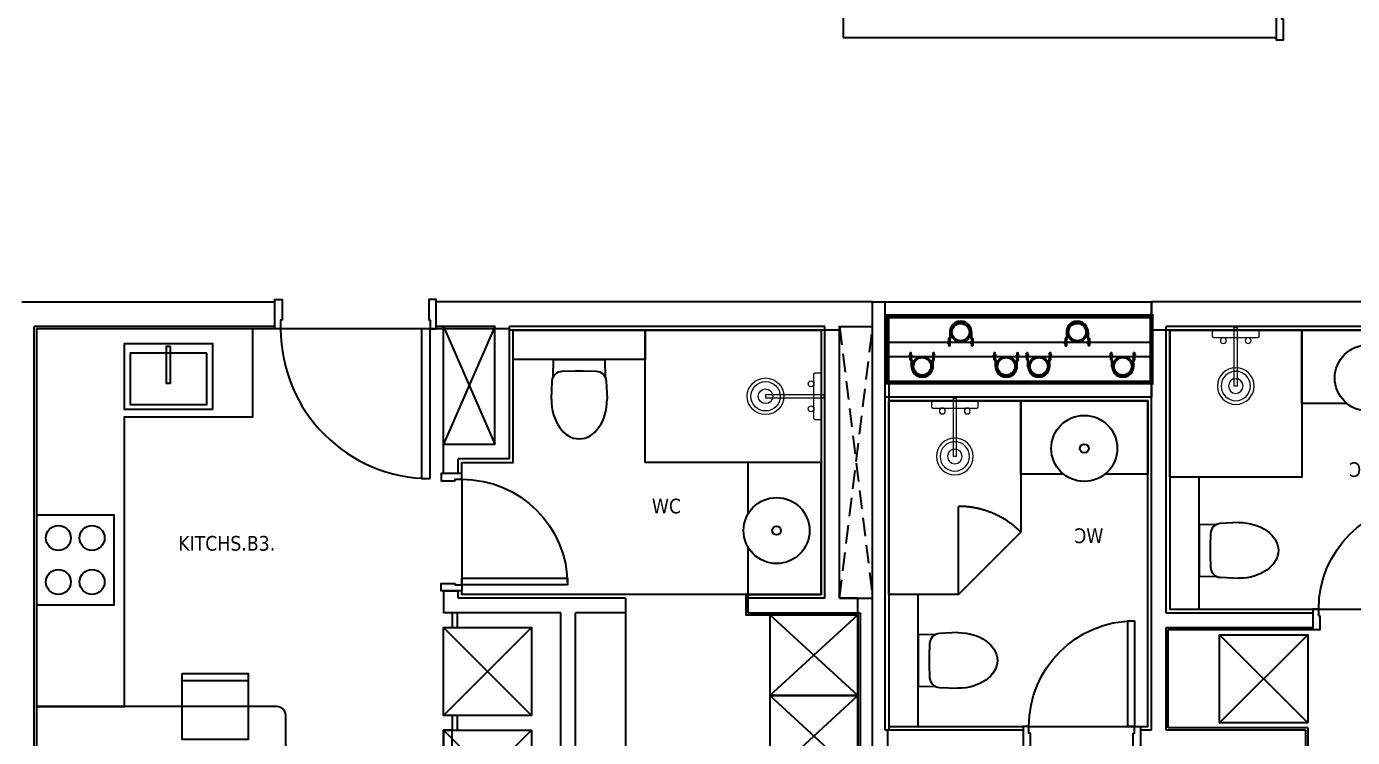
# Model space of a CAD drawing. Header units: millimetres. Extents: x -361699137 to 361252145, y -356478932 to 356523199.
# Drawn here: x 151702 to 160739, y 12700 to 17546 of the extents above; entities that cross this region are included whole.
import ezdxf

# ---------------------------------------------------------------- set-up
doc = ezdxf.new("R2010")
doc.units = ezdxf.units.MM
doc.header["$LTSCALE"] = 100
doc.header["$MEASUREMENT"] = 0
for name, pattern in [('220126_HDN_HBA typical plan$0$HIDDEN', [0.375, 0.25, -0.125]), ('ACAD_ISO03W100', [30, 12, -18]), ('Xref_ST_MBDV Cot vach 30.7.2022$0$HIDDEN', [0.375, 0.25, -0.125])]:
    doc.linetypes.add(name, pattern=pattern)
for name, color, linetype in [('1-CAPLANH', 4, 'Continuous'), ('1-Chu thich', 4, 'Continuous'), ('1VinaPVC-Text', 9, 'Continuous'), ('A-_FURN----_E-_N', 251, 'Continuous'), ('A-_SANIEQPT_E-_N', 251, 'Continuous'), ('A-ANNO-ROOM', 50, 'Continuous'), ('A-WALL-FNSH', 11, 'Continuous'), ('IDEA - dim', 251, 'Continuous'), ('KT-Net manh', 139, 'Continuous'), ('KT-Tuong', 1, 'Continuous'), ('NDT Cap nuoc', 4, 'Continuous'), ('Xref_ST_MBDV Cot vach 30.7.2022$0$KT-Khuat', 9, 'Xref_ST_MBDV Cot vach 30.7.2022$0$HIDDEN')]:
    doc.layers.add(name, color=color, linetype=linetype)
for name, color, linetype, lineweight in [('A-NoiThat', 39, 'Continuous', 13), ('CIC36 net manh', 8, 'Continuous', 9), ('HBA-Partition', 4, 'Continuous', 13), ('KT-Net cot vach', 2, 'Continuous', 50)]:
    doc.layers.add(name, color=color, linetype=linetype, lineweight=lineweight)
doc.layers.add('dien tich thong thuy', color=3, linetype='Continuous', plot=False)
doc.styles.add('220126_HDN_HBA typical plan$0$211210_HDN_HBA_TYPICAL PLAN CORE OPT 1$0$HBA-Text', font='GOTHIC.TTF')
doc.styles.add('Tahoma', font='tahoma.ttf')

# ---------------------------------------------------------------- blocks, each defined once
blk = doc.blocks.new('A$C1AAC5519')
at = {"layer": 'A-ANNO-ROOM', "insert": (772.955269176513, 1216.574747113511), "char_height": 600, "attachment_point": 2, "rotation": 50.44882673977027, "style": '220126_HDN_HBA typical plan$0$211210_HDN_HBA_TYPICAL PLAN CORE OPT 1$0$HBA-Text'}
blk.add_mtext_dynamic_manual_height_columns('S.B1.', width=722857412.8743668, gutter_width=9765.624999999996, heights=[0], dxfattribs=at)
blk = doc.blocks.new('A$C418F5BC8')
at = {"layer": 'A-ANNO-ROOM', "insert": (648.1133449638728, 1090.790118377889), "char_height": 600, "attachment_point": 2, "rotation": 50.44882673977027, "style": '220126_HDN_HBA typical plan$0$211210_HDN_HBA_TYPICAL PLAN CORE OPT 1$0$HBA-Text'}
blk.add_mtext_dynamic_manual_height_columns('SL-S', width=722857412.8743668, gutter_width=9765.624999999996, heights=[0], dxfattribs=at)
blk = doc.blocks.new('A$C2A6C5140')
at = {"layer": 'A-ANNO-ROOM', "insert": (731.4497625969816, 1190.0169191678, 0.0003277973379295924), "char_height": 600, "attachment_point": 2, "rotation": 50.44882673977027, "style": '220126_HDN_HBA typical plan$0$211210_HDN_HBA_TYPICAL PLAN CORE OPT 1$0$HBA-Text'}
blk.add_mtext_dynamic_manual_height_columns('2-BR', width=722857412.8743668, gutter_width=9765.624999999996, heights=[0], dxfattribs=at)
blk = doc.blocks.new('A$C5388591E')
at = {"layer": 'A-ANNO-ROOM', "insert": (894.3001998505497, 842.1987865094561, 0.0004622000541105721), "char_height": 600, "attachment_point": 2, "rotation": 1.4064704596368105, "style": '220126_HDN_HBA typical plan$0$211210_HDN_HBA_TYPICAL PLAN CORE OPT 1$0$HBA-Text'}
blk.add_mtext_dynamic_manual_height_columns('3-BR', width=722857412.8743668, gutter_width=9765.624999999996, heights=[0], dxfattribs=at)
blk = doc.blocks.new('A$C21AF0CCA')
at = {"layer": 'A-ANNO-ROOM', "insert": (1197.56892258345, 814.6835720778872), "char_height": 600, "attachment_point": 2, "rotation": 0.10542954816276216, "style": '220126_HDN_HBA typical plan$0$211210_HDN_HBA_TYPICAL PLAN CORE OPT 1$0$HBA-Text'}
blk.add_mtext_dynamic_manual_height_columns('S.B1P.', width=722857412.8743668, gutter_width=9765.624999999996, heights=[0], dxfattribs=at)
blk = doc.blocks.new('*U207')
for points in [[(482.6951045578201, -398.9039813853606), (464.6170375002125, -396.4493711387506), (464.3337632049024, -466.3349522090732)], [(396.7561588253833, -484.1490495130481), (464.3337632049024, -466.3349522090732), (394.4481821902239, -466.0516779393653)]]:
    blk.add_hatch(color=256).paths.add_polyline_path(points)
blk.add_line((464.3337632049024, -466.3349522090732), (416.9273155568029, -418.7598943406972))
for points in [[(482.6951045578201, -398.9039813853606), (464.6170375002125, -396.4493711387506), (464.3337632049024, -466.3349522090732)], [(396.7561588253833, -484.1490495130481), (464.3337632049024, -466.3349522090732), (394.4481821902239, -466.0516779393653)]]:
    blk.add_lwpolyline(points, close=True)
for centre in [(16.76743755071067, -17.17677016190672), (85.71403000141326, -87.65612936302188), (155.3043908096025, -157.4940017787478), (224.8947516177918, -227.3318741944736), (294.485112425981, -297.1697466101995), (364.0754732341703, -367.0076190259254)]:
    blk.add_ellipse(centre, major_axis=(34.52187991841241, 31.95056764796491), ratio=0.5238875827070036, start_param=4.731720461219403, end_param=7.873313114809197)
at = {"extrusion": (0, 0, -1)}
for centre in [(51.5728287498025, -52.1059534814385), (120.5194212005051, -122.5853126825537), (190.1097820086943, -192.4231850982796), (259.7001428168836, -262.2610575140054), (329.2905036250728, -332.0989299297313), (398.8808644332621, -401.9368023454572)]:
    blk.add_ellipse(centre, major_axis=(-32.07293168385898, -34.4082260416161), ratio=0.5238875826554585, start_param=4.731720461217387, end_param=7.87331311480718, dxfattribs=at)
blk = doc.blocks.new('*U204')
at = {"ltscale": 5}
blk.add_lwpolyline([(305, -530), (305, -1.13686837721616e-13), (-305, 0), (-305, -530)], close=True, dxfattribs=at)
for centre in [(-150, -150), (150, -150.0000000000001), (-150, -380), (150, -380)]:
    blk.add_circle(centre, 85, dxfattribs=at)
blk = doc.blocks.new('*U206')
at = {"layer": 'A-_FURN----_E-_N', "linetype": 'Continuous'}
for points in [[(-899.9999999999709, 600), (-899.9999999999709, 1000), (-1349.999999999971, 1000), (-1349.999999999971, 600)], [(-900.0000000000291, -1000), (-900.0000000000291, 1000), (900.0000000000291, 1000), (900.0000000000291, -1000)], [(1350.000000000029, 600), (1350.000000000029, 1000), (900.0000000000291, 1000), (900.0000000000291, 600)], [(-880.0000000000291, -980), (-880.0000000000291, 980), (880.0000000000291, 980), (880.0000000000291, -980)]]:
    blk.add_lwpolyline(points, close=True, dxfattribs=at)
at = {"layer": 'A-_FURN----_E-_N', "linetype": '220126_HDN_HBA typical plan$0$HIDDEN', "ltscale": 500}
blk.add_lwpolyline([(-900.0000000000291, -1000), (-900.0000000000291, 1000), (900.0000000000291, 1000), (900.0000000000291, -1000)], close=True, dxfattribs=at)
at = {"layer": 'A-_FURN----_E-_N', "linetype": 'Continuous'}
for points in [[(-54.9999999999709, 580), (-54.9999999999709, 880), (-655.605454891891, 880), (-655.605454891891, 480), (-448.1151331290312, 480)], [(645.6054548844986, 580), (645.6054548844986, 880), (45.0000000000291, 880), (45.0000000000291, 580)], [(-880.0000000000291, 248.6659454330802), (-326.2632651105232, 580), (880.0000000000291, 580), (880.0000000000291, 480), (-326.2632651105232, 480), (-326.2632651105232, 580), (-326.2632651105232, 248.6659454330802), (-880.0000000000291, 248.6659454330802)]]:
    blk.add_lwpolyline(points, dxfattribs=at)
blk = doc.blocks.new('A$C2A980E36')
at = {"ltscale": 0.5}
blk.add_lwpolyline([(-10, 0), (10, 0), (10, 400), (-10, 400)], close=True, dxfattribs=at)
blk.add_lwpolyline([(160, 60), (160, 30, -0.4142135623730916), (150, 20), (-150, 20, -0.4142135623730987), (-160, 30), (-160, 60.00000000000728, -0.414213562373095), (-150, 70.00000000000728), (150, 70, -0.4142135623730915)], format="xyb", close=True, dxfattribs=at)
for centre, radius in [((0, 400), 125), ((0, 400), 100), ((0, 400), 50), ((-85, 90.00000000000728), 20), ((85, 90), 20)]:
    blk.add_circle(centre, radius, dxfattribs=at)
blk = doc.blocks.new('220126_HDN_HBA typical plan$0$210902_YS plan 330pm ver13$0$TOTO-WC-CW822J')
at = {"color": 0}
blk.add_lwpolyline([(-177.2072506700642, -119.1915361834399), (-175, 0), (175, 0), (177.2072506700642, -119.1915361836145)], dxfattribs=at)
blk.add_lwpolyline([(-190, -270), (-183.3947591906181, -144.5004246227618, -0.3908696114996718), (-115.4352058441145, -78.20653349565691), (-27.76706723973621, -75.77130742336158, -0.01388621073825284), (27.76706724101678, -75.77130742336158), (115.4352058439981, -78.20653349565691, -0.3908696114996718), (183.3947591905016, -144.5004246227618), (190, -270)], format="xyb", dxfattribs=at)
blk.add_ellipse((0, -270), major_axis=(0, -270), ratio=0.7037037037037037, start_param=4.71238898038469, end_param=7.853981633974483, dxfattribs=at)
blk = doc.blocks.new('*U205')
at = {"ltscale": 5}
for points in [[(-300, -450), (300, -450), (300, 0), (-300, 0)], [(-261, -65), (261, -65), (261, -415), (-261, -415)], [(-15, -20), (15, -20), (15, -270), (-15, -270)]]:
    blk.add_lwpolyline(points, close=True, dxfattribs=at)
blk = doc.blocks.new('d800')
blk.add_line((760, 70), (40, 70))
for points in [[(40, 790), (40, 70), (85, 70), (85, 790)], [(50, 25), (40, 25), (40, 70), (0, 70), (0, -70), (50, -70)], [(750, 25), (760, 25), (760, 70), (800, 70), (800, -70), (750, -70)]]:
    blk.add_lwpolyline(points, close=True)
blk.add_arc((40, 70), 720, 0, 90)
blk = doc.blocks.new('15')
at = {"layer": 'A-_FURN----_E-_N'}
for p, q in [((4950.000000001863, 6105), (4115, 6105)), ((3775.000000281259, 4365.000000000107, -2.478332509891004e-05), (4115.000000000015, 4365.000000000107, -2.478332509890831e-05)), ((4115, 4315.000000000107, -2.478332509890926e-05), (2975.000002559274, 4315.000000000107, -2.478332509890926e-05))]:
    blk.add_line(p, q, dxfattribs=at)
at = {"layer": 'A-WALL-FNSH', "color": 5}
for points in [[(310, 19.99999998084968), (310, 139.9999999808497), (250, 139.9999999808497), (250, 19.99999998084968)], [(2815.000000001863, 139.9999999808497), (310, 139.9999999808497), (310, 19.99999998084968), (2815.000000001863, 19.99999998084968)], [(1562.5, 139.9999999808497), (2815.000000001863, 139.9999999808497), (2815.000000001863, 79.99999998084968), (1562.5, 79.99999998084968)], [(2875.000000001863, 19.99999998084968), (2875.000000001863, 139.9999999808497), (2815.000000001863, 139.9999999808497), (2815.000000001863, 19.99999998084968)], [(2975.000000001863, 19.99999998084968), (2975.000000001863, 139.9999999808497), (3035.000000001863, 139.9999999808497), (3035.000000001863, 19.99999998084968)], [(3035.000000001863, 139.9999999808497), (5490, 139.9999999808497), (5490, 19.99999998084968), (3035.000000001863, 19.99999998084968)], [(4287.500000003725, 139.9999999808497), (3035.000000001863, 139.9999999808497), (3035.000000001863, 79.99999998084968), (4287.500000003725, 79.99999998084968)], [(5490, 19.99999998084968), (5490, 139.9999999808497), (5550, 139.9999999808497), (5550, 19.99999998084968)], [(1562.5, 79.99999998084968), (310, 79.99999998084968), (310, 19.99999998084968), (1562.5, 19.99999998084968)], [(4287.500000003725, 79.99999998084968), (5490, 79.99999998084968), (5490, 19.99999998084968), (4287.500000003725, 19.99999998084968)]]:
    blk.add_lwpolyline(points, close=True, dxfattribs=at)
for points in [[(250, 139.9999999808497), (2815.000000001863, 139.9999999808497)], [(5550, 139.9999999808497), (3035.000000001863, 139.9999999808497)]]:
    blk.add_lwpolyline(points, dxfattribs=at)
at = {"layer": 'HBA-Partition'}
blk.add_lwpolyline([(2875.000000001863, 400), (2975.000000001863, 400), (2975.000000001863, 0), (2875.000000001863, 0)], close=True, dxfattribs=at)
at = {"layer": 'IDEA - dim'}
for p, q in [((1724.999999996275, 7930), (1724.999999996275, 8100)), ((2875.000003168359, 7129.999997236184), (2875.000003688037, 7930)), ((3324.999999353662, 7029.999996854924), (3325.000003045425, 7030.000003049732)), ((2874.999999353662, 6879.999997236126), (2875.000003045425, 6880.000002287212)), ((2999.999999634922, 6129.999998246261), (2874.999999955297, 6129.999998246261)), ((4115.000000000015, 5980), (4115.000000000015, 4365.000000000106)), ((4115.00000000179, 4315.000000000107), (4115, 3979.999994853104)), ((5100, 4315.000000000058), (5099.999999999942, 3979.999994852989)), ((2975.000002559274, 3979.999994852988), (4114.999999998137, 3979.999994852988)), ((265.0053272108489, 200.0000000001746), (2875.000000001863, 200.0000000000582)), ((5535.005707725941, 200.0000000001746, -7.59482372829634e-05), (2975.000000001863, 200.0000000000582)), ((250, 0), (2875.000000001863, 0)), ((5550, 0), (2975.000000001863, 0))]:
    blk.add_line(p, q, dxfattribs=at)
for points in [[(1775.000000007451, 7975.000000000058), (1765.000000007451, 7975.000000000058), (1765.000000007451, 7915.000000000058), (1725.000000007451, 7915.000000000058), (1725.000000007451, 8115.000000000058), (1775.000000007451, 8115.000000000058)], [(2775.000000007451, 7975.000000000058), (2785.000000007451, 7975.000000000058), (2785.000000007451, 7915.000000000058), (2825.000000007451, 7915.000000000058), (2825.000000007451, 8115.000000000058), (2775.000000007451, 8115.000000000058)], [(2785.000000007451, 6894.999999999651), (2785.000000007451, 7914.999999999651), (2725.000000007451, 7914.999999999651), (2725.000000007451, 6894.999999999651)], [(3350.000001376495, 7905), (4250.000001834705, 7905), (4250.000001834705, 7705), (3350.000001376495, 7705)], [(4250.000001834705, 7905), (5449.999999998137, 7905), (5449.999999998137, 7005), (4250.000001834705, 7005)], [(2934.999999891967, 5979.999987038027), (2935.000002559274, 5879.999992185039), (2971.000002559274, 5879.999992185039), (2971.000002559274, 5979.999987038027)], [(5700, 5415), (5700, 5965), (5100, 5965.000000000058), (5100, 5415.000000000058), (5700, 5415)], [(3475.000002559274, 5279.999992185039), (2875.000002559274, 5279.999992185039), (2875.000002559274, 5879.999992185039), (3475.000002559274, 5879.999992185039)], [(1093.376600351228, 5566.983968055807), (1543.376600351228, 5566.983968055807), (1543.376600351228, 5116.983968055807), (1093.376600351228, 5116.983968055807)], [(1093.376600351228, 5566.983968055807), (1543.376600351228, 5566.983968055807), (1543.376600351228, 5516.983968055807), (1093.376600351228, 5516.983968055807)], [(5700, 4865), (5700, 5415), (5100, 5415.000000000058), (5100, 4865.000000000058), (5700, 4865)], [(2934.999997224659, 5279.999989706033), (2934.999999891967, 5179.999994853046), (2970.999999891967, 5179.999994853046), (2970.999999891967, 5279.999989706033)], [(3474.999999891967, 4579.999994853046), (2874.999999891967, 4579.999994853046), (2874.999999891967, 5179.999994853046), (3474.999999891967, 5179.999994853046)], [(2934.999999891967, 5179.999994853046), (2874.999999891967, 5179.999994853046), (2874.999999891967, 4879.999994853046), (2934.999999891967, 4879.999994853046)], [(2934.999999891967, 4879.999994853046), (2874.999999891967, 4879.999994853046), (2874.999999891967, 4579.999994853046), (2934.999999891967, 4579.999994853046)], [(5700, 4315), (5700, 4865), (5100, 4865.000000000058), (5100, 4315.000000000058), (5700, 4315)], [(846.6348699871887, 4283.634093876113), (396.6348699871887, 4283.634093876113), (396.6348699871887, 4733.634093876113), (846.6348699871887, 4733.634093876113)], [(1093.376600351228, 4283.634093876113), (1543.376600351228, 4283.634093876113), (1543.376600351228, 4733.634093876113), (1093.376600351228, 4733.634093876113)], [(2934.999999891967, 4579.999994853046), (2935.000002559274, 4480.000000000058), (2971.000002559274, 4480.000000000058), (2971.000002559274, 4579.999994853046)], [(846.6348699871887, 4283.634093876113), (396.6348699871887, 4283.634093876113), (396.6348699871887, 4333.634093876113), (846.6348699871887, 4333.634093876113)], [(1093.376600351228, 4283.634093876113), (1543.376600351228, 4283.634093876113), (1543.376600351228, 4333.634093876113), (1093.376600351228, 4333.634093876113)], [(1390.677188739181, 3075.738865847932), (1390.677188739181, 3523.743899913039), (2090.677188739181, 3523.743899913039), (2090.677188739181, 3573.743899913039), (1340.677188739181, 3573.743899913039), (1340.677188739181, 3075.738865847932)], [(2090.677188739181, 3075.738865847932), (2090.677188739181, 3523.743899913039), (1390.677188739181, 3523.743899913039), (1390.677188739181, 3573.743899913039), (2140.677188739181, 3573.743899913039), (2140.677188739181, 3075.738865847932)], [(2090.677188739181, 3523.743899913039), (2090.677188739181, 2923.743899913039), (1390.677188739181, 2923.743899913039), (1390.677188739181, 3523.743899913039)], [(763.005034064845, 2950.00002853863), (314.9999999999709, 2950.00002853863), (314.9999999999709, 2150.00002853863), (264.9999999999709, 2150.00002853863), (264.9999999999709, 3000.00002853863), (763.005034064845, 3000.00002853863)], [(2975, 1200), (2975, 3000), (2874.999999996275, 3000), (2874.999999996275, 1200)], [(314.9999999999709, 2950.00002853863), (914.9999999999709, 2950.00002853863), (914.9999999999709, 2150.00002853863), (314.9999999999709, 2150.00002853863)], [(2875, 2847.500000000466), (2975, 2847.500000000466), (2975, 1352.499999999534), (2875, 1352.499999999534)], [(2900, 1452.499999999534), (2950, 1452.499999999534), (2950, 2747.500000000466), (2900, 2747.500000000466)], [(1340.677188739181, 1750), (2140.677188739181, 1750), (2140.677188739181, 2550), (1340.677188739181, 2550)], [(763.005034064845, 1350.00002853863), (314.9999999999709, 1350.00002853863), (314.9999999999709, 2150.00002853863), (264.9999999999709, 2150.00002853863), (264.9999999999709, 1300.00002853863), (763.005034064845, 1300.00002853863)], [(314.9999999999709, 1350.00002853863), (914.9999999999709, 1350.00002853863), (914.9999999999709, 2150.00002853863), (314.9999999999709, 2150.00002853863)], [(2090.677188739181, 776.2561000869609), (2090.677188739181, 1376.256100086961), (1390.677188739181, 1376.256100086961), (1390.677188739181, 776.2561000869609)], [(1390.677188739181, 1224.261134152068), (1390.677188739181, 776.2561000869609), (2090.677188739181, 776.2561000869609), (2090.677188739181, 726.2561000869609), (1340.677188739181, 726.2561000869609), (1340.677188739181, 1224.261134152068)], [(2090.677188739181, 1224.261134152068), (2090.677188739181, 776.2561000869609), (1390.677188739181, 776.2561000869609), (1390.677188739181, 726.2561000869609), (2140.677188739181, 726.2561000869609), (2140.677188739181, 1224.261134152068)]]:
    blk.add_lwpolyline(points, close=True, dxfattribs=at)
for points in [[(700.0057077259262, 7915), (100.0057077259262, 7915), (100.0057077259262, 5339.999999999942), (700.0057077259262, 5339.999999999942), (700.0057077259262, 7315), (1575.005707724064, 7314.999999999942), (1575.005707724064, 7914.999999999942)], [(4950.000000001863, 6427.750278390304), (4950.000000001863, 6105), (5449.999997992069, 6105), (5449.999997992069, 7004.9999995408), (4950.000000001863, 7004.9999995408), (4950.000000001863, 6652.249721609696)], [(4115, 6104.999999256397), (2999.999999975786, 6104.999999256397), (2999.999999955297, 6129.999998246261)], [(5115, 3979.999994852988), (5700, 3979.999994852988)]]:
    blk.add_lwpolyline(points, dxfattribs=at)
blk.add_lwpolyline([(100.0057077259262, 4539.999999999942), (1740.005707722201, 4540, 0.414213562373095), (1800.005707722201, 4600), (1800.005707722201, 5280, 0.414213562373095), (1740.005707722201, 5340), (100.0057077259262, 5339.999999999942)], format="xyb", close=True, dxfattribs=at)
for points, elevation in [([(3775.000000281259, 4319.793337935223), (3775.000000281259, 4359.793337935223), (4575.000000281259, 4359.793337935223), (4575.000000281259, 4319.793337935223)], -2.478332509890926e-05), ([(5534.994292273856, 3464.999999999942), (5699.994292273856, 3464.999999999942), (5699.994292273856, 3015), (5534.994292273856, 3015)], 7.59482372829634e-05)]:
    blk.add_lwpolyline(points, close=True, dxfattribs=dict(at, elevation=elevation))
for radius in [225, 30]:
    blk.add_circle((5144.999999998137, 6540), radius, dxfattribs=at)
blk.add_arc((2785.000000007451, 7914.999999999651), 1020, 180, 270, dxfattribs=at)
at = {"layer": 'KT-Net cot vach'}
for points in [[(-250, 0), (250, 0), (250, 3000), (-250, 3000)], [(5550, 0), (6050, 0), (6050, 3000), (5550, 3000)]]:
    blk.add_lwpolyline(points, close=True, dxfattribs=at)
at = {"layer": 'KT-Net manh', "linetype": 'ACAD_ISO03W100', "ltscale": 4}
for p, q in [((3225.000003688037, 7930), (2875.000003168359, 7129.999997236184)), ((2875.000003688037, 7930), (3225.000003376976, 7129.999997236126)), ((5700, 5415), (5100, 5965.000000000058)), ((5100, 5415.000000000058), (5700, 5965)), ((3475.000002559274, 5879.999992185039), (2875.000002559274, 5279.999992185039)), ((2875.000002559274, 5879.999992185039), (3475.000002559274, 5279.999992185039)), ((5700, 4865), (5100, 5415.000000000058)), ((5100, 4865.000000000058), (5700, 5415)), ((3474.999999891967, 5179.999994853046), (2874.999999891967, 4579.999994853046)), ((2874.999999891967, 5179.999994853046), (3474.999999891967, 4579.999994853046)), ((5700, 4315), (5100, 4865.000000000058)), ((5100, 4315.000000000058), (5700, 4865)), ((4575.000000281259, 4339.793337935223, -2.478332509890926e-05), (5100, 4339.793337935223, -2.478332509890926e-05)), ((2874.999999996275, 3979.999994853046), (2874.999999996275, 3000)), ((4115, 3979.999994853104), (5115, 3979.999994852988)), ((2874.999999996275, 400), (2874.999999996275, 1200)), ((265.0053272108489, 400), (2875.000000001863, 400)), ((5535.005707725941, 400, -7.59482372829634e-05), (2975.000000001863, 400))]:
    blk.add_line(p, q, dxfattribs=at)
at = {"layer": 'KT-Net manh'}
for points in [[(1724.999999994412, 7915), (100.0057077259262, 7915), (100.0057077259262, 3015.000000000611), (264.999971461395, 3015.000000000611), (265.0054413653706, 139.9999999808506)], [(2999.999999314547, 6929.999998246261), (2999.999999294057, 7004.999997236126), (3350.000004667789, 7004.999997236126), (3350.000003671274, 7905), (5449.999999998137, 7905), (5449.999999998137, 6105), (4950.000000001863, 6105)]]:
    blk.add_lwpolyline(points, dxfattribs=at)
at = {"layer": 'KT-Net manh', "elevation": 7.59482372829634e-05}
blk.add_lwpolyline([(4935.000000001863, 6105.000000000004), (4935.000000001834, 5965), (5700, 5965), (5699.994292273856, 3015), (5535.005707725941, 3014.999999997373), (5535.005707725941, 139.9999999808497)], dxfattribs=at)
at = {"layer": 'KT-Tuong'}
for p, q in [((0.005707725897082128, 8100.000000000004, 7.59482372829634e-05), (1724.999999996275, 8100.000000000058)), ((1724.999999994383, 7930), (85.00570772589708, 7930, 7.220584799043882e-05)), ((85.00570772589708, 3000, 7.594823728296514e-05), (85.00570772589708, 7930, 7.594823728296514e-05)), ((5474.999999998137, 7930), (3325.000003688037, 7930)), ((3325.000003045425, 7029.999997236126), (3325.000003688037, 7930)), ((5474.999999998137, 6080), (5474.999999998137, 7930)), ((3325.000003045425, 7029.999997236126), (2974.999999273568, 7029.999997236126)), ((2974.999999312684, 6929.99999824632), (2974.999999273568, 7029.999997236126)), ((2999.999999634922, 6929.999998246261), (2875.000003075227, 6929.999998246203)), ((2874.999999996275, 6129.999998246261), (2874.999999996275, 5979.999997236126)), ((2874.999999996275, 6129.999998246261), (2974.999999955297, 6129.999998246261)), ((2974.999999996275, 6079.999996441649), (2974.999999955297, 6129.999998246261)), ((4115, 6079.999999256397), (2974.999999996275, 6079.999996441649)), ((4115, 6079.999999256397), (4115, 5979.999999256397)), ((4950.000000001863, 6105), (4950.000000001863, 5980)), ((5474.999999998137, 6080), (4950.000000001863, 6080)), ((5574.999999998137, 6080), (5800.005707725912, 6080, 7.59482372829634e-05)), ((3675.000000281259, 5979.999999261054), (2874.999999996275, 5979.999997236126)), ((4950.000000001863, 5980), (5715.005707725912, 5980, 7.59482372829634e-05)), ((5715.005707725912, 5980, 7.59482372829634e-05), (5715.005707725912, 3000, 7.59482372829634e-05))]:
    blk.add_line(p, q, dxfattribs=at)
for points in [[(5574.999999998137, 6080), (5574.999999998137, 7930), (5800.005707725912, 7930), (5800.005707725912, 8100), (2825.000000007451, 8100)], [(2875.000003075227, 6929.999998246203), (2875.000003197783, 7129.999997236184), (3225.000003376976, 7129.999997236126), (3225.000003688037, 7930), (2825.000000007451, 7930)], [(2975.000002559274, 4380.000000000058), (2975.000002559274, 3979.999994853046), (2875.000002559274, 3979.999994853046), (2875.000002559274, 4480.000000000058), (3675.000002559274, 4480.000000000058), (3675.000000281259, 5979.999999514199)], [(2975.000002559274, 4380.000000000058), (3775.000000281259, 4380.000000000058), (3775.000000281259, 5979.999999514199)], [(4114.999999998137, 5979.999999696098), (3775.000000281259, 5979.999999514199)]]:
    blk.add_lwpolyline(points, dxfattribs=at)
at = {"layer": 'Xref_ST_MBDV Cot vach 30.7.2022$0$KT-Khuat', "linetype": 'Xref_ST_MBDV Cot vach 30.7.2022$0$HIDDEN', "ltscale": 5}
for p, q in [((5574.999999998137, 7930), (5800.005707725912, 6080, 7.59482372829634e-05)), ((5574.999999998137, 6080), (5799.999999999993, 7930))]:
    blk.add_line(p, q, dxfattribs=at)
at = {"layer": 'A-NoiThat', "rotation": 90}
blk.add_blockref('A$C2A980E36', (5470.000000301749, 7455.000001485867), dxfattribs=at)
at = {"layer": 'CIC36 net manh', "color": 8, "zscale": 0.8100000000112606}
for p, xscale, yscale, rotation in [((265.7513122326636, 338.6633411585935), -0.8100000000112604, 0.8100000000112604, 134.8767987960269), ((2874.254014978185, 338.6633411585935), 0.8100000000112606, 0.8100000000112606, 225.123201203973), ((2975.74598502554, 338.6633411585935), -0.8100000000112604, 0.8100000000112604, 134.8767987960269), ((5534.500595763384, 338.6633411585935, -7.59482372829634e-05), 0.8100000000112606, 0.8100000000112606, 225.123201203973), ((265.5335979006195, 243.7097146716551), -0.8100000000112604, 0.8100000000112604, 134.8767987960269), ((2874.471729310229, 243.7097146716551), 0.8100000000112606, 0.8100000000112606, 225.123201203973), ((2975.528270693496, 243.7097146716551), -0.8100000000112604, 0.8100000000112604, 134.8767987960269), ((5534.718310095428, 243.7097146716551, -7.59482372829634e-05), 0.8100000000112606, 0.8100000000112606, 225.123201203973)]:
    blk.add_blockref('*U207', p, dxfattribs=dict(at, xscale=xscale, yscale=yscale, rotation=rotation))
at = {"layer": 'IDEA - dim', "xscale": -1}
blk.add_blockref('*U205', (1000.005707725926, 7814.999999999942), dxfattribs=at)
at = {"layer": 'IDEA - dim'}
blk.add_blockref('220126_HDN_HBA typical plan$0$210902_YS plan 330pm ver13$0$TOTO-WC-CW822J', (3800.0000016056, 7705), dxfattribs=at)
at = {"layer": 'IDEA - dim', "xscale": -1, "rotation": 270}
for name, p in [('d800', (2929.999999634922, 6129.999998246261)), ('*U206', (4534.994292273856, 2114.999999999942, -7.59482372829634e-05))]:
    blk.add_blockref(name, p, dxfattribs=at)
at = {"layer": 'IDEA - dim', "extrusion": (0, 0, -1), "xscale": -1.000000000000001, "zscale": -1.000000000000001, "rotation": 90}
blk.add_blockref('*U204', (-630.0057077259262, 6339.999999999942), dxfattribs=at)
at = {"layer": '1VinaPVC-Text', "style": 'Tahoma'}
for s, p in [('WC', (4294.873778970912, 6657.248392659763)), ('KITCHS.B3.', (1066.610340910076, 6403.25719513424, 7.59482372829634e-05)), ('BED ROOM', (3886.102424362674, 3371.746283935907)), ('LIVING R', (1468.46195131354, 2714.557781457494))]:
    blk.add_text(s, height=100, dxfattribs=at).set_placement(p)
blk = doc.blocks.new('ong thoat xi')
at = {"layer": '1-Chu thich', "color": 40, "linetype": 'ByBlock'}
for p, q in [((-75.38012683280976, 61.71243314491585), (-75.38012683356645, 65.30088436778169)), ((-65.74530692066764, 60.15858772792853), (-73.82631818420485, 60.15858772746287)), ((-65.78777581622126, 66.90270846546628), (-73.82628140639281, 66.90270846383646)), ((-65.83680565783288, 67.38554804772139), (-65.83680565730901, 59.50194067240228)), ((-65.47424172598403, 68.65452180604916), (-61.84860241872957, 68.65452180698048)), ((-65.47424172679892, 66.11657429032493), (-61.90376675099832, 66.11657429125624)), ((-65.47424172534375, 60.77091442968231), (-61.90376675169683, 60.77091443061362)), ((-65.47424172563478, 58.23296691395808), (-61.84860241774003, 58.23296691500582)), ((-60.67026964394608, 70.09262039628811), (-61.48603848775383, 70.09262039628811)), ((-60.67026964394608, 70.09262039628811), (-61.48603848775383, 70.09262039628811)), ((-61.48603848775383, 70.09262039628811), (-61.48603848711354, 56.79486832523253)), ((-60.67026964260732, 56.79486832569818), (-61.48603848711354, 56.79486832523253)), ((-60.67026964394608, 70.09262039628811), (-60.67026964260732, 56.79486832569818)), ((-54.93791736802086, 70.09262039489111), (-54.12214852363104, 70.09262039407622)), ((-54.93791736802086, 70.09262039489111), (-54.93791736679849, 56.79486832371913)), ((-54.93791736802086, 70.09262039489111), (-54.12214852363104, 70.09262039407622)), ((-54.93791736679849, 56.79486832371913), (-54.12214852229226, 56.79486832313705)), ((-54.12214852363104, 70.09262039407622), (-54.12214852229226, 56.79486832313705)), ((-50.13394528458593, 68.65452180535067), (-53.75958459306275, 68.65452180523425)), ((-50.13394528423669, 58.232966913376), (-53.75958459178218, 58.23296691302676)), ((-50.13394528452773, 66.11657428939361), (-53.70442025974624, 66.11657428939361)), ((-50.13394528400386, 60.77091442898382), (-53.70442025887314, 60.77091442805249)), ((-49.77138135395943, 67.38554804725571), (-49.7713813536684, 59.50194067088886)), ((-32.65563905594172, 66.87869586132001), (-49.77138135436689, 66.87869586690795)), ((-29.11534677405143, 60.00879285379778), (-49.77138135419228, 60.00879285181873)), ((1.717475750250741, 60.0087928546127), (-41.21941808814881, 60.00879285309929)), ((-41.2194180888473, 57.94782194821164), (-41.21941808908014, 60.00879285333212)), ((-41.2194180888473, 57.94782194821164), (-41.21941808908014, 60.00879285333212)), ((-41.2194180888473, 57.94782194902655), (-41.21941808908014, 60.00879285333212)), ((1.717475749552249, 57.94782195100561), (-41.2194180888473, 57.94782194821164)), ((-32.65563905570889, 60.00879284727853), (-32.65563905594172, 66.87869586132001)), ((-75.38012683350826, -61.91815018712077), (-75.38012683286797, -65.50660140905529)), ((-65.74530691356631, -60.36430476850364), (-73.82631818496156, -60.36430476931854)), ((-65.78777580836322, -67.10842550569214), (-73.82628140581073, -67.10842550569214)), ((-65.8368056496256, -67.59126508864574), (-65.8368056496256, -59.70765771332662)), ((-65.47424171830062, -58.43868395511527), (-61.84860241104615, -58.43868395488243)), ((-65.47424171917375, -60.976631470141), (-61.90376674348954, -60.97663146990817)), ((-65.47424171771853, -66.32229133090004), (-61.90376674267463, -66.3222913305508)), ((-65.47424171795136, -68.86023884720636), (-61.84860241011484, -68.8602388468571)), ((-60.67026963614626, -57.00058536557481), (-61.4860384806525, -57.00058536487631)), ((-61.48603847948834, -70.29833743674679), (-61.4860384806525, -57.00058536487631)), ((-60.6702696349239, -70.29833743651398), (-61.48603847948834, -70.29833743674679)), ((-60.6702696349239, -70.29833743651398), (-61.48603847948834, -70.29833743674679)), ((-60.6702696349239, -70.29833743651398), (-60.67026963614626, -57.00058536557481)), ((-54.9379173591733, -70.29833743837662), (-54.93791736033746, -57.00058536720462)), ((-54.93791736033746, -57.00058536720462), (-54.12214851600584, -57.00058536685538)), ((-54.9379173591733, -70.29833743837662), (-54.12214851466706, -70.29833743802736)), ((-54.9379173591733, -70.29833743837662), (-54.12214851466706, -70.29833743802736)), ((-54.12214851466706, -70.29833743802736), (-54.12214851600584, -57.00058536685538)), ((-50.1339452767861, -58.43868395651225), (-53.75958458462264, -58.43868395674508)), ((-50.13394527568016, -68.86023884848692), (-53.7595845842734, -68.86023884871975)), ((-50.13394527626225, -60.97663147223648), (-53.70442025212105, -60.97663147223648)), ((-50.13394527632044, -66.32229133218061), (-53.70442025124794, -66.32229133334475)), ((-49.77138134575215, -67.59126509027557), (-49.77138134627604, -59.70765771460719)), ((-30.91456355975243, -60.21450989425648), (-49.77138134581037, -60.21450989565346)), ((-34.45485584205016, -67.08441291505005), (-49.77138134563574, -67.08441290992776)), ((1.717475756304338, -58.15353898785543), (-41.21941808151314, -58.15353899006732)), ((-41.21941808151314, -58.15353899006732), (-41.21941808069823, -60.2145098951878)), ((-41.21941808151314, -58.15353899088222), (-41.21941808069823, -60.2145098951878)), ((1.717475756944622, -60.21450989204459), (-41.21941808069823, -60.2145098951878)), ((-34.45485584222479, -60.21450990100857), (-34.45485584205016, -67.08441291505005))]:
    blk.add_line(p, q, dxfattribs=at)
for centre, major_axis, ratio, start_param, end_param in [((-73.7847118762438, 65.30782007810194), (1.128139395118837, 1.128139395118833), 0.999999999981247, 0.8114564950257566, 2.36054173982049), ((-73.82628141500754, 61.71243314514867), (1.098734631828849, 1.098734631828845), 0.9999999999706548, 2.356194490402434, 3.926990816608578), ((-63.43481961626094, 67.38554804818703), (1.698460618368481, -1.698460618368488), 0.9999999999880228, 3.370391498457508, 4.483590135757281), ((-55.80344074894674, 63.44374436128418), (7.094660364457459, -7.094660364457486), 0.9999999999999998, 3.657340742990352, 4.196640890984128), ((-63.43481961567886, 59.50194067310075), (1.698460618368481, -1.698460618368488), 0.9999999999880228, 3.370391498457508, 4.483590135757281), ((-63.88802452944218, 67.38554804772139), (1.698460618352194, -1.698460618352201), 0.9999999999880228, 0.2287988448677159, 1.341997482167488), ((-63.88802452938398, 67.38554804900195), (1.698460618368481, -1.698460618368488), 0.9999999999880228, 0.2287988448677159, 1.341997482167488), ((-71.51940339541761, 63.44374436023645), (7.094660364541318, -7.094660364541345), 0.9999999999939811, 0.5157480894039148, 1.055048237384961), ((-71.51940339541761, 63.44374436023645), (7.094660364541318, -7.094660364541345), 0.9999999999939811, 0.5157480894039148, 1.055048237384961), ((-63.88802452897654, 59.50194067275152), (1.698460618368481, -1.698460618368488), 0.9999999999880228, 0.2287988448677159, 1.341997482167488), ((-63.88802452897654, 59.50194067275152), (1.698460618368481, -1.698460618368488), 0.9999999999880228, 0.2287988448677159, 1.341997482167488), ((-51.72016248240834, 67.38554804679006), (1.698460618302127, 1.698460618302121), 0.9999999999834358, 1.799595171691055, 2.912793808962478), ((-51.72016248182626, 67.38554804748854), (1.698460618368481, -1.698460618368488), 0.9999999999880228, 3.370391498457508, 4.483590135757281), ((-44.08878361462848, 63.4437443598872), (7.094660364416927, 7.094660364416901), 0.9999999999939808, 2.08654441620483, 2.625844564185877), ((-44.08878361462848, 63.4437443598872), (7.094660364416927, 7.094660364416901), 0.9999999999939808, 2.08654441620483, 2.625844564185877), ((-51.72016248124418, 59.50194067077246), (1.698460618302127, 1.698460618302121), 0.9999999999834358, 1.799595171691055, 2.912793808962478), ((-51.72016248124418, 59.50194067077246), (1.698460618302127, 1.698460618302121), 0.9999999999834358, 1.799595171691055, 2.912793808962478), ((-52.17336739588063, 67.38554804620799), (1.698460618368481, -1.698460618368488), 0.9999999999880228, 0.2287988448677159, 1.341997482167488), ((-59.80474626185605, 63.44374435942154), (7.094660364541345, 7.094660364541318), 0.9999999999939808, -1.055048237384963, -0.5157480894039148), ((-52.17336739529855, 59.50194067123812), (1.698460618317141, 1.698460618317135), 0.9999999999834357, -1.341997481892333, -0.2287988446337132), ((-6.984919e-10, -0.1028585183667019), (34.07629290540685, -34.07629290540699), 0.9999999999996163, 0.7853981633976402, 7.068583470577226), ((0.3434951510280371, -0.1028585180174559), (42.50535631470555, -42.50535631470572), 0.9999999999987998, 5.497787143388879, 8.639379796978673), ((0.3434951510280371, -0.1028585180174559), (41.04802981248233, -41.0480298124825), 0.9999999999998442, 5.497787143388998, 8.639379796978794), ((-73.78471187618561, -65.51353711914271), (1.128139395128906, 1.1281393951289), 0.9999999999608769, 2.351847240170423, 3.900932485497246), ((-73.82628141593888, -61.91815018700434), (1.09873463182571, 1.098734631825706), 0.9999999999763682, 0.7853981630159299, 2.35619449040529), ((-63.43481960770441, -59.70765771297738), (1.698460618352194, -1.698460618352201), 0.9999999999880228, 3.370391498457508, 4.483590135757281), ((-55.80344074190361, -63.64946139999665), (7.094660364401588, 7.094660364401562), 0.9999999999939808, 2.086544416204056, 2.625844564186651), ((-63.43481960805366, -67.59126508876216), (1.698460618302127, 1.698460618302121), 0.9999999999834358, 1.799595171691055, 2.912793808962478), ((-63.88802452175879, -59.70765771332662), (1.698460618352193, -1.698460618352199), 0.9999999999880232, 0.2287988448677158, 1.341997482167488), ((-63.88802452175879, -59.70765771332662), (1.698460618352193, -1.698460618352199), 0.9999999999880232, 0.2287988448677158, 1.341997482167488), ((-71.51940338715212, -63.64946140092798), (7.094660364401557, -7.094660364401586), 0.9999999999939808, 0.5157480894031421, 1.055048237385733), ((-71.51940338715212, -63.64946140092798), (7.094660364401557, -7.094660364401586), 0.9999999999939808, 0.5157480894031421, 1.055048237385733), ((-63.8880245211767, -67.59126508911139), (1.698460618368481, -1.698460618368488), 0.9999999999880228, 0.2287988448677159, 1.341997482167488), ((-63.8880245211767, -67.59126508911139), (1.698460618368481, -1.698460618368488), 0.9999999999880228, 0.2287988448677159, 1.341997482167488), ((-51.72016247350256, -59.70765771460719), (1.698460618368481, -1.698460618368488), 0.9999999999880228, 3.370391498457508, 4.483590135757281), ((-51.72016247350256, -59.70765771460719), (1.698460618368481, -1.698460618368488), 0.9999999999880228, 3.370391498457508, 4.483590135757281), ((-44.08878360758536, -63.64946140220854), (7.094660364416927, 7.094660364416901), 0.9999999999939808, 2.08654441620483, 2.625844564185877), ((-44.08878360758536, -63.64946140220854), (7.094660364416927, 7.094660364416901), 0.9999999999939808, 2.08654441620483, 2.625844564185877), ((-51.72016247297871, -67.59126509097405), (1.698460618333429, 1.698460618333422), 0.9999999999834358, 1.799595171697458, 2.912793808956078), ((-51.72016247297871, -67.59126509097405), (1.698460618333429, 1.698460618333422), 0.9999999999834358, 1.799595171697458, 2.912793808956078), ((-52.17336738767335, -59.70765771437436), (1.698460618352194, -1.698460618352201), 0.9999999999880228, 0.2287988448677159, 1.341997482167488), ((-59.80474625423084, -63.64946140313986), (7.094660364597215, -7.094660364597241), 1, 0.5157480894013327, 1.055048237393564), ((-52.17336738767335, -67.59126509027557), (1.69846061833718, -1.698460618337187), 0.9999999999880228, 0.2287988448613146, 1.341997482173889)]:
    blk.add_ellipse(centre, major_axis=major_axis, ratio=ratio, start_param=start_param, end_param=end_param, dxfattribs=at)
at = {"layer": '1-Chu thich', "color": 40, "lineweight": -3}
blk.add_ellipse((0, 0), major_axis=(38.86204005918639, -38.86204005918654), ratio=0.9999999999984992, start_param=0.7853981633981985, end_param=7.068583470577785, dxfattribs=at)
blk = doc.blocks.new('1800x450')
at = {"layer": '1-CAPLANH', "const_width": 30}
blk.add_lwpolyline([(0, -450.0000000000146), (1800.000000000029, -450.0000000000146), (1800.000000000029, 0), (0, 0)], close=True, dxfattribs=at)
at = {"layer": '1-CAPLANH'}
blk.add_lwpolyline([(2.91038304567337e-11, -275), (1800, -275.0000000000146), (1800, -174.9999999999854), (2.91038304567337e-11, -174.9999999999854)], close=True, dxfattribs=at)
at = {"layer": 'NDT Cap nuoc', "extrusion": (0.006362557600417589, -0.0130975367762719, -0.9998939805755287), "xscale": 1.231671554252203, "yscale": 1.231671554252203, "zscale": -1.231671554252201, "rotation": 90.26587940456272}
for p in [(-505.6444920994035, -107.2005332556036, 5.92663018384016), (-1300.185242348733, -107.2835156875853, 10.98399378232099)]:
    blk.add_blockref('ong thoat xi', p, dxfattribs=at)
at = {"layer": 'NDT Cap nuoc', "extrusion": (0.006362557600417586, -0.0130975367762719, -0.9998939805755287), "xscale": 1.231671554252202, "yscale": 1.231671554252202, "zscale": -1.231671554252201, "rotation": 270.3472450279417}
for p in [(-194.6873081078326, -340.7101154711203, 6.68693570214344), (-767.2964766296254, -340.4054698147427, 8.881611896959637), (-989.2280583572926, -340.7930979031457, 11.74429930062533), (-1561.837226879086, -340.4884522467098, 13.93897549544247)]:
    blk.add_blockref('ong thoat xi', p, dxfattribs=at)
blk = doc.blocks.new('35')
blk.add_lwpolyline([(-4.081812221556902e-09, 3000.000000707827), (-4.081812221556902e-09, 8100.000000002379), (85.00570772180072, 8100.000000002408)])
at = {"layer": 'A-_FURN----_E-_N'}
for p, q in [((2015.005707718075, 5195.000000002292), (2015.005707718075, 5865.000000002408)), ((2965.005707721801, 5195.000000002292), (2015.005707718075, 5195.000000002292))]:
    blk.add_line(p, q, dxfattribs=at)
for points in [[(85.00570772180072, 8100.000000002292), (1900.005707719938, 8100.00000000235), (1900.005707719938, 8000.00000000235), (85.00570771993807, 8000.00000000235)], [(85.00570772180072, 7550.00000000235), (1900.005707719938, 7550.000000002408), (1900.005707719938, 7450.000000002408), (85.00570771993807, 7450.000000002408)]]:
    blk.add_lwpolyline(points, close=True, dxfattribs=at)
at = {"layer": 'IDEA - dim'}
for p, q in [((1010.005707721801, 6529.264068714889), (585.7416390102517, 6105.000000004271)), ((2015.005707718075, 5865.000000002408), (3000.005707721801, 5865.00000000235)), ((2965.005707721801, 5830.000000002292), (2365.005707721801, 5230.000000002292)), ((2365.005707721801, 5830.000000002292), (2965.005707721801, 5230.000000002292)), ((2965.005707721801, 5195.000000002292), (2965.005707721801, 5030.00000000235))]:
    blk.add_line(p, q, dxfattribs=at)
for points in [[(3825.005707721801, 7905.00000000235), (2025.005707718075, 7905.00000000235), (2025.005707718075, 6005.000000002292), (3825.005707721801, 6005.000000002292)], [(2025.005707718075, 7905.00000000235), (2925.005707719938, 7905.00000000235), (2925.005707719938, 6905.00000000235), (2025.005707718075, 6905.00000000235), (2025.005707718075, 7905.00000000235)], [(2025.005707718075, 6905.00000000235), (2025.005707718075, 6005.000000002292), (2225.005707718075, 6005.000000002292), (2225.005707718075, 6905.00000000235)], [(110.0057077218007, 6105.00000000235), (110.0057077218007, 5205.000000002292), (310.0057077218007, 5205.000000002292), (310.0057077218007, 6105.00000000235)], [(2965.005707721801, 5230.000000002292), (2365.005707721801, 5230.000000002292), (2365.005707721801, 5830.000000002292), (2965.005707721801, 5830.000000002292)]]:
    blk.add_lwpolyline(points, close=True, dxfattribs=at)
for points in [[(3233.584351485239, 7405.00000000235), (2925.005707719938, 7405.00000000235), (2925.005707719938, 7905.00000000235), (3825.005707721801, 7905.00000000235), (3825.005707721801, 7405.00000000235), (3516.427063958363, 7405.00000000235)], [(1825.005707719938, 5205.000000002292), (1875.005707719938, 5205.000000002292), (1875.005707719938, 7425.000000002408), (110.0057077218007, 7425.000000002408), (110.0057077218007, 5205.000000002292), (1025.005707719938, 5205.000000002292)], [(585.7416390121143, 6105.00000000235), (110.0057077218007, 6105.00000000235), (110.0057077218007, 7425.000000002408), (1010.005707723663, 7425.000000002408), (1010.005707723663, 6529.264068714132)], [(1301.084351485239, 6925.000000002408), (1010.005707723663, 6925.000000002408), (1010.005707723663, 7425.000000002408), (1875.005707719938, 7425.000000002408), (1875.005707719938, 6925.000000002408), (1583.927063958363, 6925.000000002408)]]:
    blk.add_lwpolyline(points, dxfattribs=at)
for centre, radius in [((3375.005707721801, 7580.00000000235), 225), ((1442.505707721801, 7100.000000002408), 225), ((1442.505707721801, 7100.000000002408), 30)]:
    blk.add_circle(centre, radius, dxfattribs=at)
at = {"layer": 'KT-Net manh', "linetype": 'ACAD_ISO03W100', "ltscale": 4}
blk.add_line((585.7416390102517, 6105.000000004271), (585.7416390102517, 6705.000000003805), dxfattribs=at)
blk.add_arc((585.741639008389, 6105.00000000235), 600.0000000014801, 45.00000003728965, 90, dxfattribs=at)
at = {"layer": 'KT-Tuong'}
for p, q in [((85.00570772180072, 5180.000000002292), (85.00570772180072, 8100.000000002408)), ((5700.005707721801, 8100.00000000235), (1900.005707718075, 8100.00000000235)), ((1900.005707718075, 5180.000000002292), (1900.005707718075, 8100.00000000235)), ((3850.005707721801, 7930.000000002408), (2000.005707718075, 7930.00000000235)), ((2000.005707718075, 5980.000000002408), (2000.005707718075, 7930.00000000235)), ((2000.005707716213, 5980.000000002408), (3000.005707721801, 5980.00000000235)), ((2000.005707718075, 5180.000000002292), (2000.005707718075, 5880.000000002408)), ((2000.005707716213, 5880.000000002408), (3000.005707721801, 5880.00000000235)), ((1025.005707721801, 5180.000000002292), (85.00570772180072, 5180.000000002292)), ((1025.005707719938, 5205.000000002292), (1025.005707719938, 5080.000000002408)), ((1825.005707719938, 5205.000000002292), (1825.005707719938, 5080.000000002408)), ((1900.005707718075, 5180.000000002292), (1825.005707719938, 5180.000000002292)), ((2950.005707721801, 5180.000000002292), (2000.005707718075, 5180.000000002292)), ((2950.005707721801, 5180.000000002292), (2950.005707721801, 5030.00000000235))]:
    blk.add_line(p, q, dxfattribs=at)
at = {"layer": '1-CAPLANH', "extrusion": (0, 0, -1), "zscale": -1}
blk.add_blockref('1800x450', (-1900.005707719938, 8000.00000000235), dxfattribs=at)
at = {"layer": 'A-_FURN----_E-_N', "linetype": 'Continuous', "extrusion": (0, 0, -1), "zscale": -1}
for p in [(-3800.005707721801, 5935.00000000235), (-1825.005707719938, 5135.000000002292)]:
    blk.add_blockref('d800', p, dxfattribs=at)
at = {"layer": 'A-_SANIEQPT_E-_N', "extrusion": (0, 0, -1), "zscale": -1, "rotation": 270}
for p in [(-2225.005707718075, 6405.000000002292), (-310.0057077218007, 5655.000000002292)]:
    blk.add_blockref('220126_HDN_HBA typical plan$0$210902_YS plan 330pm ver13$0$TOTO-WC-CW822J', p, dxfattribs=at)
at = {"layer": 'A-NoiThat', "extrusion": (0, 0, -1), "zscale": -1, "rotation": 179.9999999999999}
for p in [(-2475.005707718075, 7925.00000000235), (-560.0057077218007, 7445.000000002408)]:
    blk.add_blockref('A$C2A980E36', p, dxfattribs=at)
at = {"layer": '1VinaPVC-Text', "style": 'Tahoma', "text_generation_flag": 4}
for p in [(3446.449184363348, 6905.759956575952), (1572.882967095462, 6455.00344981884)]:
    blk.add_text('WC', height=100, rotation=180, dxfattribs=at).set_placement(p)
blk = doc.blocks.new('dc')
for points in [[(-1100, -40), (-1110, -40), (-1110, -100), (-1150, -100), (-1150, 100), (-1100, 100)], [(-50, -40), (-40, -40), (-40, -100), (0, -100), (0, 100), (-50, 100)], [(-1109.999999999985, -400), (-1109.999999999985, -100), (-1049.999999999985, -100), (-1049.999999999985, -400)], [(-39.99999999998545, -869.9999999999709), (-39.99999999998545, -99.9999999999709), (-99.99999999998545, -99.9999999999709), (-99.99999999998545, -869.9999999999709)]]:
    blk.add_lwpolyline(points, close=True)
for centre, radius, start, end in [((-1110.000000000029, -99.9999999999709), 300.0000000000291, 270, 0), ((-40.0000000000291, -100.0000000000873), 769.9999999999345, 180, 270)]:
    blk.add_arc(centre, radius, start, end)
blk = doc.blocks.new('25')
at = {"layer": 'IDEA - dim'}
blk.add_line((0, 169.9999999999986), (0, -1.364242052659392e-12), dxfattribs=at)
at = {"layer": 'KT-Tuong'}
for p in [(2950.000000003725, 169.9999999999986), (0, -1.364242052659392e-12)]:
    blk.add_line(p, (2950.000000003725, -1.364242052659392e-12), dxfattribs=at)
at = {"layer": 'A-_FURN----_E-_N', "extrusion": (1.419949629397821e-29, 0, -1), "zscale": -1, "rotation": 180}
blk.add_blockref('dc', (-4100.000000003725, 85.00000000000136), dxfattribs=at)

msp = doc.modelspace()

# ---------------------------------------------------------------- linework, layer by layer
at = {"layer": 'dien tich thong thuy', "elevation": -8.87067498206207e-05}
msp.add_lwpolyline([(157243.856754792, 13650.41426808772), (157243.856754792, 15475.41426810557), (154993.856758464, 15475.41426808752), (154993.856758464, 15485.41426808871), (154478.8567548013, 15485.41426808773), (153408.856754788, 15485.41426808773), (151768.8624625197, 15485.41426808773), (151768.8624625197, 10585.41426808773), (151933.8567547938, 10585.41426808773), (151933.8567547938, 7785.414268068576), (154528.8567547957, 7785.414268068576), (154658.8567547957, 7785.414268068576), (157203.8567547979, 7785.414268068576), (157203.8567547979, 10585.25538655172), (157368.8624625198, 10585.25538655172), (157368.8624625198, 13650.41426808772)], close=True, dxfattribs=at)
msp.add_lwpolyline([(157733.8624625198, 7785.414268087741), (163303.4170641087, 7785.414268087741, 0.4788736065008632), (167000.7712721414, 12380.2271232233), (166320.6577839636, 15485.4142680877), (164303.8624625197, 15485.4142680877), (161318.8624625197, 15485.41426808776), (161318.8624625197, 15475.41426808776), (159368.8624625178, 15475.4142680877), (159368.8624625178, 15120.41426806985), (157578.8624625178, 15120.41426810552), (157578.8624625178, 12750.41426808764), (157568.8624625178, 12750.41426808765), (157568.8624625178, 10585.5781325142), (157733.8624625197, 10585.39789226532)], format="xyb", close=True, dxfattribs=at)

# ---------------------------------------------------------------- block references
for name, p in [('15', (151668.8556730203, 7570.414579226068, -8.870708491504992e-05)), ('35', (157468.8556730243, 7570.414579223689, -8.870717075483626e-05))]:
    msp.add_blockref(name, p)
at = {"layer": 'A-ANNO-ROOM'}
for p in [(-259643.7130096142, 30107.50136767479, 5.460850030168077e-05), (-265285.2820729736, 28918.92663560377, 5.460850030168077e-05), (-245554.3968650475, 25356.81105555443, 5.460850030168077e-05), (-227992.1817903481, 24030.19494673412, 5.460832008522107e-05), (-256709.4713859697, 21832.8932062781, 5.460850030168077e-05), (-262170.0583902029, 20336.74231012515, 5.460850030168077e-05), (-227339.9751671815, 20267.82827189344, 5.460850030168077e-05), (-224467.8250259957, 15310.13736246047, 5.460832008522128e-05)]:
    msp.add_blockref('A$C21AF0CCA', p, dxfattribs=at)
at = {"layer": 'dien tich thong thuy'}
for name, p, rotation in [('A$C2A6C5140', (-231902.1761341663, 41866.69510118499, 3.214423980650787e-05), 310.9576437198666), ('A$C2A6C5140', (-223136.0769012624, 38294.90614465419, 1.895367564819208e-05), 310.9576437198666), ('A$C2A6C5140', (-179022.2876665308, 13510.42375649511, 0.000178988243818107), 310.9576437198666), ('A$C2A6C5140', (-176749.4277460563, 2773.706094754736, 0.000178988243818107), 310.9576437198666), ('A$C2A6C5140', (-199561.0792445699, 2742.960286576832, 0.0001030398263186841), 310.9576437198666), ('A$C2A6C5140', (-192735.1419570138, 2545.06827839894, 0.000178988243818107), 310.9576437198666), ('A$C418F5BC8', (-243956.3571569886, 39603.8582028097, -1.001597833679712e-05), 309.6632197063607), ('A$C418F5BC8', (-248126.4019441397, 37597.12528390926, -1.001597833679712e-05), 309.6632197063607), ('A$C418F5BC8', (-251890.361273925, 36548.61448139837, -1.001597833679712e-05), 309.6632197063607), ('A$C418F5BC8', (-255839.4329553979, 34945.01120257354, -1.001597833679712e-05), 309.6632197063607), ('A$C1AAC5519', (-240877.0889148213, 28052.61175672372, 0.0003723829774320968), 309.6566028083925), ('A$C1AAC5519', (-219521.6105350079, 27682.1615688601, 0.0005547181599990354), 309.6566028083925), ('A$C1AAC5519', (-217651.9125884596, 24627.95011466656, 0.0003723828570649432), 309.6566028083925), ('A$C1AAC5519', (-267764.0012375055, 19262.70548251106, 0.0003723828655667127), 309.6566028083925), ('A$C418F5BC8', (-223053.1163780628, 10712.6679421931, -1.001597833679712e-05), 309.6632197063607), ('A$C1AAC5519', (-213503.7868963684, 3324.648489140978, -0.3423708923741385), 309.6566028083925), ('A$C1AAC5519', (-207798.658660123, 3064.615415494518, 0.0003723828655667127), 309.6566028083925), ('A$C1AAC5519', (-184128.1584514385, 2786.454424718489, 0.0003723828655667127), 309.6566028083925)]:
    msp.add_blockref(name, p, dxfattribs=dict(at, rotation=rotation))
for p in [(-273086.0443437684, 28673.87453448355, -1.001579812033762e-05), (-220441.6689392982, 3035.191374137183, 4.458552763712727e-05)]:
    msp.add_blockref('A$C5388591E', p, dxfattribs=at)
at = {"layer": 'IDEA - dim', "extrusion": (3.798524208634935e-15, -2.365191114126836e-08, 0.9999999999999999)}
msp.add_blockref('25', (157268.8048603315, 17470.5948201797, -0.0003831959375569186), dxfattribs=at)

doc.saveas('drawing.dxf')
